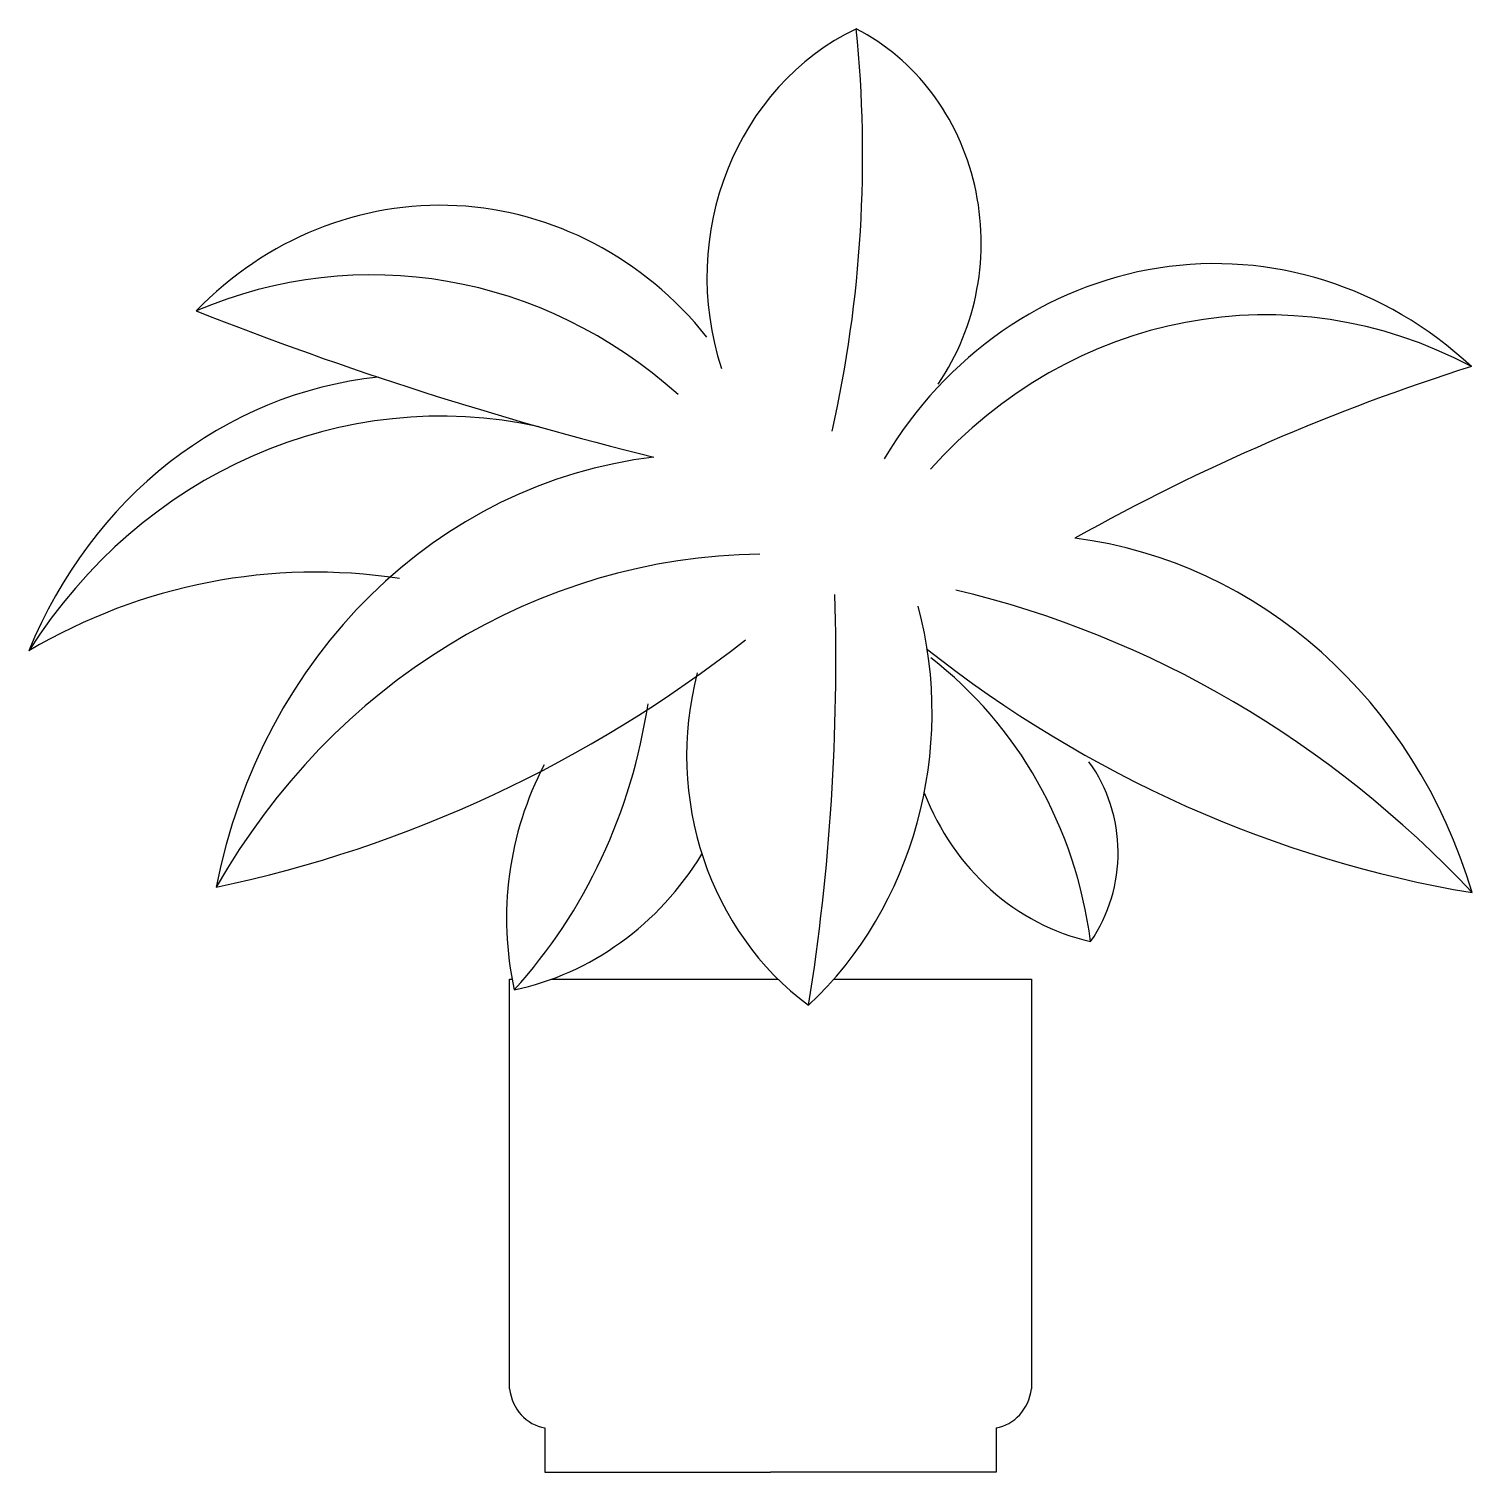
# Model space of a CAD drawing. Header units: millimetres. Extents: x 0 to 400, y 0 to 400.
import ezdxf

# ---------------------------------------------------------------- set-up
doc = ezdxf.new("R2010")
doc.units = ezdxf.units.MM

msp = doc.modelspace()

# ---------------------------------------------------------------- linework, layer by layer
for p, q in [((133.23, 136.62, 0), (133.92, 136.62, 0)), ((133.23, 23.06, 0), (133.23, 136.62, 0)), ((144.87, 136.62, 0), (207.67, 136.62, 0)), ((223.07, 136.62, 0), (277.86, 136.62, 0)), ((277.86, 136.62, 0), (277.86, 23.06, 0)), ((143.03, 12.26, 0), (143.03, 0, 0)), ((268.05, 12.26, 0), (268.05, 0, 0)), ((143.03, 0, 0), (205.54, 0, 0)), ((268.05, 0, 0), (205.54, 0, 0))]:
    msp.add_line(p, q)
for centre, major_axis, start_param, end_param in [((257.34, 331.13, 0), (0, 75.28), 0.4153, 1.912335), ((-67.71, 364.98, 0), (0, 324.1), 4.474316, 4.82069), ((203.43, 340.68, 0), (0, 65.64), 4.074151, 5.840883), ((113.97, 244.72, 0), (0, 106.4), -0.854248, 0.760038), ((95.05, 187.43, 0), (0, 144.4), -0.691337, 0.374226), ((328.74, 216.45, 0), (0, 118.49), -0.70851, 0.99609), ((342.87, 180.55, 0), (0, 140.21), -0.456286, 0.802561), ((405.75, 1391.35, 0), (0, 1138.33), 2.792092, 2.918197), ((570.8, -331.6, 0), (0, 664.42), 0.282889, 0.476332), ((108.08, 175.87, 0), (0, 128.17), 0.095476, 1.154829), ((114.13, 142.27, 0), (0, 150.39), -0.197995, 0.966937), ((188.34, 130.96, 0), (0, 151.23), 0.108479, 1.363008), ((274.31, 116.61, 0), (0, 143.26), -1.258638, -0.118567), ((79.31, 68.61, 0), (0, 180.83), -0.140781, 0.495815), ((204.92, 59.14, 0), (0, 195.33), 0.012775, 1.015233), ((194.37, -66.78, 0), (0, 318.53), -0.775766, -0.214466), ((-294.55, 225.02, 0), (0, 562.11), 4.541482, 4.744727), ((151.38, 210.57, 0), (0, 107.32), 3.854898, 4.990523), ((-17.89, 557.22, 0), (0, 402.25), 3.330947, 3.765016), ((453.1, 533.28, 0), (0, 377.1), 2.513387, 2.988266), ((187.94, 130.52, 0), (0, 116.52), -1.428258, -0.615231), ((259.45, 198.64, 0), (0, 83.67), 1.293596, 2.545053), ((37.85, 236.68, 0), (0, 147.01), 3.935767, 4.550371), ((211.54, 153.41, 0), (0, 85.85), 1.051161, 1.803005), ((264.35, 171.65, 0), (0, 40.72), 4.064337, 5.38091), ((307.25, 215.11, 0), (0, 69.48), 1.967127, 2.937665), ((118.98, 220.11, 0), (0, 88.08), 3.334162, 4.124612), ((144.73, 24.72, 0), (0, 12.59), 1.702836, 2.994652), ((266.35, 24.72, 0), (0, 12.59), 3.288533, 4.580349)]:
    msp.add_ellipse(centre, major_axis=major_axis, ratio=0.92192, start_param=start_param, end_param=end_param)

doc.saveas('drawing.dxf')
